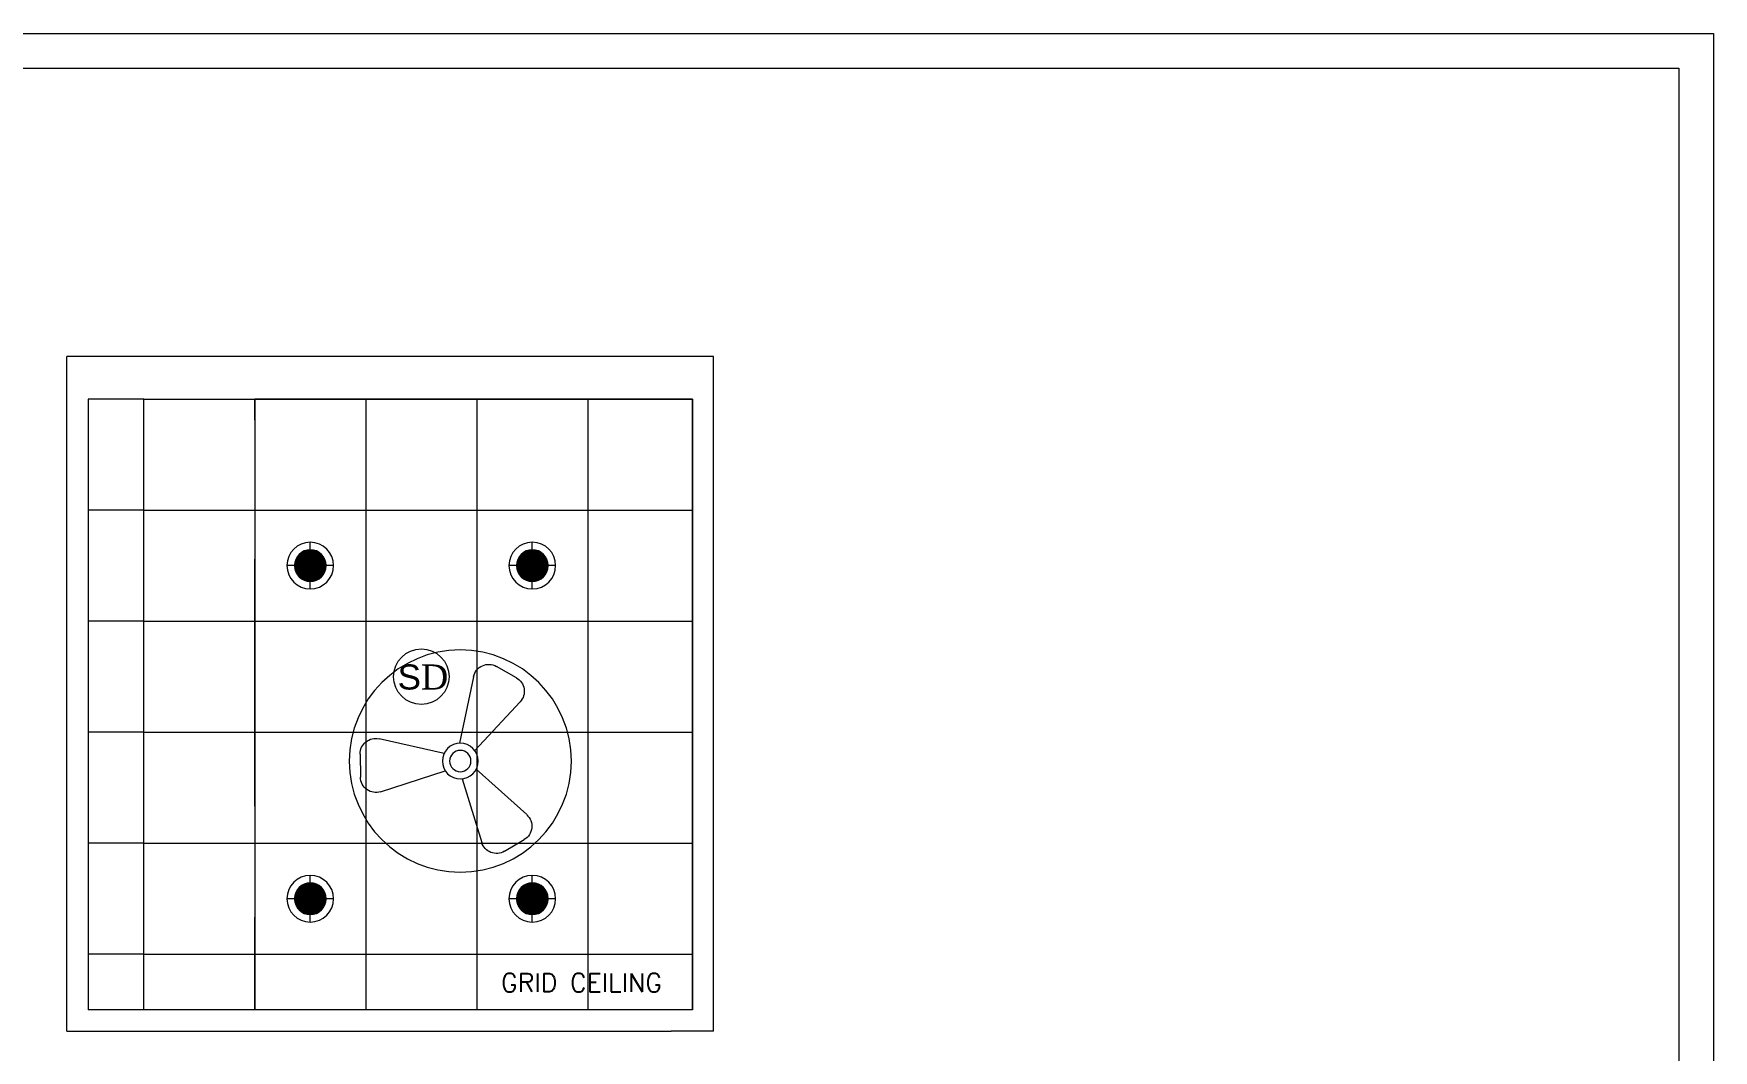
# Model space of a CAD drawing. Extents: x 3552052 to 4102982, y -707811 to -630695.
# Drawn here: x 3877963 to 3887041, y -686704 to -681211 of the extents above; entities that cross this region are included whole.
import ezdxf

# ---------------------------------------------------------------- set-up
doc = ezdxf.new("R2010")
doc.units = 0
doc.header["$LTSCALE"] = 6
doc.header["$MEASUREMENT"] = 0
doc.layers.get('0').update_dxf_attribs({"linetype": 'CONTINUOUS', "lineweight": 0})
for name, color, linetype, lineweight in [('ELE-1200MM CEILINGFAN', 6, 'CONTINUOUS', 0), ('ELE-12W LED', 1, 'CONTINUOUS', 0), ('ELE-12W UPS LIGHT', 3, 'CONTINUOUS', 0), ('ELE-4M UPS P.SB', 3, 'CONTINUOUS', 0), ('ELE-SOCKET NMBERING', 7, 'CONTINUOUS', 9), ('FA-BELOW SMOKE DERECTOR', 1, 'CONTINUOUS', 0), ('WALL', 8, 'CONTINUOUS', 0)]:
    doc.layers.add(name, color=color, linetype=linetype, lineweight=lineweight)
doc.styles.add('Annotation', font='tahoma.ttf')
doc.styles.add('PDF Times New Roman', font='times.ttf')

# ---------------------------------------------------------------- blocks, each defined once
blk = doc.blocks.new('FRR')
at = {"layer": 'ELE-4M UPS P.SB', "color": 8, "linetype": 'ByBlock'}
for p, q in [((3567365.5, -675052.3), (3567065.5, -675052.3)), ((3567965.5, -675052.3), (3567965.5, -678352.3)), ((3568565.5, -675052.3), (3568565.5, -678352.3)), ((3569165.5, -675052.3), (3569165.5, -678352.3)), ((3569765.5, -675052.3), (3569765.5, -678352.3)), ((3567365.5, -675652.3), (3567065.5, -675652.3)), ((3567365.5, -675652.3), (3570330.5, -675652.3)), ((3567365.5, -676252.3), (3567065.5, -676252.3)), ((3567365.5, -676252.3), (3570330.5, -676252.3)), ((3567365.5, -676852.3), (3567065.5, -676852.3)), ((3567365.5, -676852.3), (3570330.5, -676852.3)), ((3567365.5, -677452.3), (3567065.5, -677452.3)), ((3567365.5, -677452.3), (3570330.5, -677452.3)), ((3567365.5, -678052.3), (3567065.5, -678052.3)), ((3567365.5, -678052.3), (3570330.5, -678052.3)), ((3567365.5, -678352.3), (3567065.5, -678352.3))]:
    blk.add_line(p, q, dxfattribs=at)
blk.add_lwpolyline([(3567365.5, -675052.3), (3570330.5, -675052.3), (3570330.5, -678352.3), (3567365.5, -678352.3)], close=True, dxfattribs=at)
blk = doc.blocks.new('QWE')
at = {"layer": 'ELE-12W UPS LIGHT'}
h = blk.add_hatch(dxfattribs=at)
h.set_pattern_fill('ANSI31', color=8)
h.set_pattern_definition([(45, (-1135553.9097, 459369.4158), (-2.24506403, 2.24506403), [])])
edge = h.paths.add_edge_path()
edge.add_arc((0, 0), 85.7, 0, 360)
at = {"layer": 'ELE-12W UPS LIGHT', "color": 3}
for p, q in [((0, -126.1), (0, 126.1)), ((-126.1, 0), (126.1, 0))]:
    blk.add_line(p, q, dxfattribs=at)
for radius in [126.1, 85.7]:
    blk.add_circle((0, 0), radius, dxfattribs=at)
blk = doc.blocks.new('18W LED')
at = {"layer": 'ELE-12W LED'}
h = blk.add_hatch(dxfattribs=at)
h.set_pattern_fill('ANSI31', color=252)
h.set_pattern_definition([(45, (-1135553.9097, 459369.4158), (-2.24506403, 2.24506403), [])])
edge = h.paths.add_edge_path()
edge.add_arc((0, 0), 85.7, 0, 360)
at = {"layer": 'ELE-12W LED', "color": 1}
for p, q in [((0, -126.1), (0, 126.1)), ((-126.1, 0), (126.1, 0))]:
    blk.add_line(p, q, dxfattribs=at)
for radius in [126.1, 85.7]:
    blk.add_circle((0, 0), radius, dxfattribs=at)
blk = doc.blocks.new('SMOKE DETECTOR')
at = {"layer": 'FA-BELOW SMOKE DERECTOR', "color": 7}
blk.add_circle((931029, -118294), 166, dxfattribs=at)
at = {"layer": 'FA-BELOW SMOKE DERECTOR', "insert": (930887, -118373), "char_height": 150, "attachment_point": 7, "style": 'PDF Times New Roman'}
blk.add_mtext('{\\fArial|b0|i0|c0|p34;S}D', dxfattribs=at)
blk = doc.blocks.new('A$C07FB25EA')
at = {"layer": 'ELE-1200MM CEILINGFAN', "color": 3}
for p, q in [((6.53, 13.37), (9.47, 11.64)), ((0.26, 2.64), (3.17, 12.07)), ((9.84, 7.94), (2.36, 1.21)), ((-11.8, 4.55), (-2.22, 1.44)), ((-14.84, -1.03), (-14.81, 2.38)), ((-2.41, -1.1), (-12.04, -3.29)), ((2.16, -1.54), (8.87, -8.78)), ((1.96, -12.49), (-0.13, -2.65)), ((8.31, -12.34), (5.35, -14.02))]:
    blk.add_line(p, q, dxfattribs=at)
at = {"layer": 'ELE-1200MM CEILINGFAN', "color": 5, "ltscale": 10}
blk.add_circle((0, 0), 16.45, dxfattribs=at)
at = {"layer": 'ELE-1200MM CEILINGFAN', "color": 3}
for radius in [2.65, 1.58]:
    blk.add_circle((0, 0), radius, dxfattribs=at)
for centre, start, end in [((5.36, 11.38), 59.5281, 162.5229), ((8.3, 9.66), 311.9493, 59.5281), ((-12.51, 2.36), 71.9493, 179.5281), ((-12.54, -1.05), 179.5281, 282.5229), ((7.18, -10.34), 299.5281, 42.5229), ((4.21, -12.02), 191.9493, 299.5281)]:
    blk.add_arc(centre, 2.3, start, end, dxfattribs=at)

msp = doc.modelspace()

# ---------------------------------------------------------------- linework, layer by layer
for points in [[(3887040.8, -681210.5), (3887040.8, -701729), (3869017, -701729), (3869017, -681210.5)], [(3886854, -681397.3), (3886854, -701542.2), (3869203.8, -701542.2), (3869203.8, -681397.3)]]:
    msp.add_lwpolyline(points, close=True)
at = {"layer": 'WALL', "color": 8, "linetype": 'ByBlock'}
for p, q in [((3878142.9, -683299.9), (3878142.9, -682954.9)), ((3881637.9, -682954.9), (3878142.9, -682954.9)), ((3881637.9, -686599.9), (3881637.9, -682954.9)), ((3878257.9, -683184.9), (3878257.9, -686484.9)), ((3879157.9, -683299.9), (3879157.9, -683184.9)), ((3881522.9, -683184.9), (3879157.9, -683184.9)), ((3881522.9, -686484.9), (3881522.9, -683184.9)), ((3878142.9, -685384.9), (3878142.9, -683299.9)), ((3879157.9, -684900.9), (3879157.9, -684049.9)), ((3879157.9, -685384.9, 101230.8), (3879157.9, -684884.9, 101230.8)), ((3878142.9, -686599.9), (3878142.9, -685384.9)), ((3879157.9, -686484.9), (3879157.9, -685984.9)), ((3881522.9, -686484.9), (3881408.8, -686484.9)), ((3881522.9, -686484.9), (3881408.8, -686484.9)), ((3881637.9, -686599.9), (3881408.8, -686599.9))]:
    msp.add_line(p, q, dxfattribs=at)
at = {"layer": 'WALL', "color": 8, "lineweight": 0}
msp.add_line((3878142.9, -686599.9), (3881408.8, -686599.9), dxfattribs=at)

# ---------------------------------------------------------------- block references
at = {"layer": 'ELE-1200MM CEILINGFAN', "color": 7, "ltscale": 8, "xscale": -36.47592107175105, "yscale": 36.47592107175105, "zscale": 36.47592107175105, "rotation": 180}
msp.add_blockref('A$C07FB25EA', (3880268.7, -685140.9), dxfattribs=at)
at = {"layer": 'ELE-12W LED', "color": 6, "xscale": -1}
for p in [(3879457.9, -684084.9), (3880657.9, -684084.9), (3879457.9, -685884.9)]:
    msp.add_blockref('18W LED', p, dxfattribs=at)
at = {"layer": 'ELE-12W UPS LIGHT', "linetype": 'ByBlock', "xscale": -1}
msp.add_blockref('QWE', (3880657.9, -685884.9), dxfattribs=at)
at = {"layer": 'ELE-4M UPS P.SB', "color": 0, "linetype": 'ByBlock'}
msp.add_blockref('FRR', (311192.3, -8132.6), dxfattribs=at)
at = {"layer": 'FA-BELOW SMOKE DERECTOR', "color": 6, "xscale": 0.9035551315104862, "yscale": 0.9035551315104862, "zscale": 0.9035551315104862}
msp.add_blockref('SMOKE DETECTOR', (3038822.1, -577799.9), dxfattribs=at)

# ---------------------------------------------------------------- texts
at = {"layer": 'ELE-SOCKET NMBERING', "color": 0, "insert": (3880488.7, -686288.3), "char_height": 100.004, "width": 2358.602, "attachment_point": 1, "style": 'Annotation'}
msp.add_mtext('{\\Fromans|c0;GRID CEILING }', dxfattribs=at)

doc.saveas('drawing.dxf')
